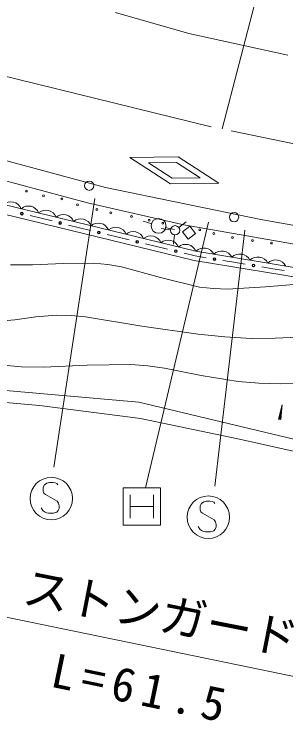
# Model space of a CAD drawing. Units: millimetres, scale not verified. Extents: x 40000 to 680000, y 20000 to 380000.
# Drawn here: x 145662 to 160286, y 243129 to 281458 of the extents above; entities that cross this region are included whole.
import ezdxf
from ezdxf.enums import TextEntityAlignment as Align

# ---------------------------------------------------------------- set-up
doc = ezdxf.new("R2010")
doc.units = ezdxf.units.MM
doc.header["$LTSCALE"] = 1000
doc.linetypes.add('CHAIN', pattern=[18.5, 12, -1.5, 3.5, -1.5])
doc.layers.add('S-SUV', color=7, linetype='Continuous', lineweight=13)
doc.styles.add('ＭＳ ゴシック', font='')
doc.styles.get('ＭＳ ゴシック').set_extended_font_data('MS Gothic')

msp = doc.modelspace()

# ---------------------------------------------------------------- linework, layer by layer
at = {"layer": 'S-SUV'}
for p, q in [((156855, 275286), (166907, 313672)), ((151113, 281554), (155067, 280427)), ((160395, 279251), (155067, 280427)), ((150583, 272135), (131423, 277320)), ((151884, 273752), (154494, 273780)), ((154078, 272339), (151884, 273752)), ((154494, 273780), (156688, 272367)), ((141689, 273419), (149605, 271320)), ((154407, 273479), (152887, 273463)), ((152887, 273463), (154165, 272640)), ((154407, 273479), (155685, 272656)), ((155685, 272656), (154165, 272640)), ((156688, 272367), (154078, 272339)), ((158936, 270416), (150583, 272135)), ((150005, 271542), (147794, 257088)), ((155448, 268707), (145095, 271227)), ((149605, 271320), (154797, 270135)), ((155348, 268217), (144971, 270743)), ((147106, 270481), (146514, 270625)), ((147106, 270481), (147698, 270337)), ((153076, 270185), (152599, 270333)), ((156127, 270267), (152726, 255983)), ((154920, 270295), (154524, 269989)), ((167529, 268929), (158936, 270416)), ((149179, 269976), (148587, 270120)), ((149179, 269976), (149771, 269832)), ((154079, 269868), (153583, 269931)), ((153800, 269989), (154286, 269874)), ((155115, 270060), (154720, 269754)), ((154797, 270135), (165511, 268265)), ((155421, 269664), (155115, 270060)), ((158082, 269842), (156467, 256068)), ((151252, 269471), (150660, 269616)), ((151252, 269471), (151844, 269327)), ((154295, 269588), (154231, 269093)), ((154720, 269754), (155025, 269359)), ((155025, 269359), (155421, 269664)), ((153325, 268967), (152733, 269111)), ((153325, 268967), (153917, 268823)), ((168028, 266626), (155448, 268707)), ((155398, 268462), (154806, 268606)), ((155398, 268462), (155998, 268363)), ((145459, 267974), (146639, 267983)), ((146639, 267983), (148295, 268055)), ((148295, 268055), (149954, 268066)), ((149954, 268066), (150698, 268002)), ((150698, 268002), (151445, 267876)), ((167957, 266131), (155348, 268217)), ((157497, 268115), (156897, 268214)), ((157497, 268115), (158097, 268016)), ((151445, 267876), (153539, 267297)), ((159596, 267767), (158997, 267867)), ((159596, 267767), (160196, 267668)), ((153539, 267297), (155635, 266779)), ((155635, 266779), (156387, 266697)), ((157144, 266676), (159194, 266790)), ((159194, 266790), (161232, 266962)), ((156387, 266697), (157144, 266676)), ((146818, 265177), (147936, 265274)), ((147936, 265274), (148722, 265259)), ((148722, 265259), (149507, 265185)), ((145067, 264963), (145700, 265019)), ((145700, 265019), (146818, 265177)), ((149507, 265185), (152540, 264684)), ((152540, 264684), (155572, 264245)), ((155572, 264245), (157003, 264104)), ((157003, 264104), (158445, 264022)), ((159712, 264027), (160979, 264091)), ((158445, 264022), (159712, 264027)), ((144868, 262590), (146052, 262499)), ((147239, 262467), (149592, 262576)), ((149592, 262576), (151936, 262625)), ((151936, 262625), (152850, 262553)), ((146052, 262499), (147239, 262467)), ((152850, 262553), (153759, 262420)), ((153759, 262420), (155728, 262031)), ((155728, 262031), (157717, 261699)), ((157717, 261699), (158840, 261607)), ((158840, 261607), (159980, 261575)), ((159980, 261575), (163914, 261637)), ((139596, 261053), (147025, 260420)), ((152366, 260589), (143123, 261391)), ((147025, 260420), (152469, 259703)), ((165282, 257508), (152366, 260589)), ((160086, 260451), (159895, 259671)), ((159958, 259675), (160073, 260374)), ((160017, 259651), (160086, 260451)), ((159931, 259680), (159986, 260013)), ((160028, 260197), (159943, 259678)), ((160060, 260191), (159974, 259672)), ((159990, 259670), (160045, 260003)), ((152469, 259703), (157798, 258605)), ((159895, 259671), (160017, 259651)), ((159938, 259836), (159913, 259683)), ((160031, 259821), (160006, 259667)), ((157798, 258605), (165310, 256917)), ((147293, 256150), (147218, 256024)), ((147419, 256236), (147293, 256150)), ((147569, 256277), (147419, 256236)), ((147747, 256277), (147569, 256277)), ((147868, 256254), (147747, 256277)), ((147954, 256213), (147868, 256254)), ((148017, 256144), (147954, 256213)), ((147218, 256024), (147212, 255891)), ((147212, 255891), (147218, 255805)), ((147218, 255805), (147264, 255690)), ((147264, 255690), (147344, 255627)), ((151534, 253973), (151534, 255973)), ((151534, 255973), (153534, 255973)), ((153534, 255973), (153534, 253973)), ((147344, 255627), (147971, 255265)), ((151909, 255598), (151909, 254348)), ((153159, 255598), (153159, 254348)), ((156025, 255273), (155876, 255233)), ((156203, 255273), (156025, 255273)), ((156324, 255250), (156203, 255273)), ((147195, 254770), (147114, 254902)), ((147971, 255265), (148040, 255161)), ((148040, 255161), (148086, 255017)), ((148086, 255017), (148075, 254879)), ((151909, 254973), (153159, 254973)), ((155674, 255020), (155669, 254888)), ((155749, 255147), (155674, 255020)), ((155876, 255233), (155749, 255147)), ((156410, 255210), (156324, 255250)), ((156474, 255141), (156410, 255210)), ((147287, 254684), (147195, 254770)), ((147396, 254632), (147287, 254684)), ((147511, 254615), (147396, 254632)), ((147776, 254615), (147511, 254615)), ((147954, 254667), (147776, 254615)), ((148034, 254770), (147954, 254667)), ((148075, 254879), (148034, 254770)), ((155669, 254888), (155674, 254802)), ((155674, 254802), (155720, 254687)), ((155720, 254687), (155801, 254624)), ((155801, 254624), (156428, 254261)), ((156428, 254261), (156497, 254158)), ((156497, 254158), (156543, 254014)), ((153534, 253973), (151534, 253973)), ((155651, 253767), (155571, 253899)), ((155743, 253681), (155651, 253767)), ((156491, 253767), (156410, 253663)), ((156531, 253876), (156491, 253767)), ((156543, 254014), (156531, 253876)), ((155853, 253629), (155743, 253681)), ((155968, 253612), (155853, 253629)), ((156232, 253612), (155968, 253612)), ((156410, 253663), (156232, 253612)), ((188958, 240042), (126812, 252798))]:
    msp.add_line(p, q, dxfattribs=at)
at = {"layer": 'S-SUV', "linetype": 'CHAIN'}
for p, q in [((156260, 275409), (143008, 278654)), ((169099, 272753), (156260, 275409))]:
    msp.add_line(p, q, dxfattribs=at)
at = {"layer": 'S-SUV'}
for centre, radius in [((149701, 272236), 250), ((146317, 271949), 50), ((147242, 271694), 50), ((148223, 271522), 50), ((149072, 271208), 50), ((150111, 270961), 50), ((146069, 270733), 75), ((146069, 270733), 49.5), ((150862, 270774), 50), ((151978, 270585), 50), ((157501, 270544), 250), ((148142, 270228), 75), ((148142, 270228), 49.5), ((152934, 270374), 50), ((153435, 270075), 398), ((153659, 270213), 50), ((154327, 269836), 250), ((155650, 269868), 50), ((150215, 269723), 75), ((150215, 269723), 49.5), ((156415, 269660), 50), ((157418, 269442), 50), ((152288, 269219), 75), ((152288, 269219), 49.5), ((158496, 269281), 50), ((159510, 269151), 50), ((154361, 268714), 75), ((154361, 268714), 49.5), ((156447, 268288), 75), ((156447, 268288), 49.5), ((158547, 267941), 75), ((158547, 267941), 49.5), ((147661, 255403), 1144), ((156117, 254399), 1144)]:
    msp.add_circle(centre, radius, dxfattribs=at)
for centre, radius, start, end in [((145484, 270778), 594, 21.719, 130.916), ((146425, 270549), 594, 21.719, 130.9165), ((147367, 270320), 594, 21.7192, 130.916), ((148308, 270091), 594, 21.7195, 130.9155), ((149249, 269862), 594, 21.7183, 130.9168), ((150190, 269633), 594, 21.719, 130.9165), ((151131, 269404), 594, 21.719, 130.916), ((152072, 269175), 594, 21.719, 130.916), ((153014, 268945), 594, 21.7185, 130.9168), ((153955, 268716), 594, 21.7195, 130.916), ((154896, 268487), 594, 21.719, 130.916), ((155873, 268275), 606, 26.5891, 134.6201), ((156841, 268115), 606, 26.5896, 134.6204), ((157809, 267955), 606, 26.5894, 134.6206), ((158777, 267795), 606, 26.5891, 134.6201), ((159744, 267635), 606, 26.5896, 134.6204)]:
    msp.add_arc(centre, radius, start, end, dxfattribs=at)

# ---------------------------------------------------------------- texts
at = {"layer": 'S-SUV', "style": 'ＭＳ ゴシック'}
msp.add_text('ストンガード', height=1833, rotation=348.9, dxfattribs=at).set_placement((145920, 249249), align=Align.BOTTOM_LEFT)
at = {"layer": 'S-SUV', "insert": (147534, 245272), "char_height": 1833, "attachment_point": 7, "rotation": 348.3, "style": 'ＭＳ ゴシック'}
msp.add_mtext('\\T1.32;L=61.5', dxfattribs=at)

doc.saveas('drawing.dxf')
